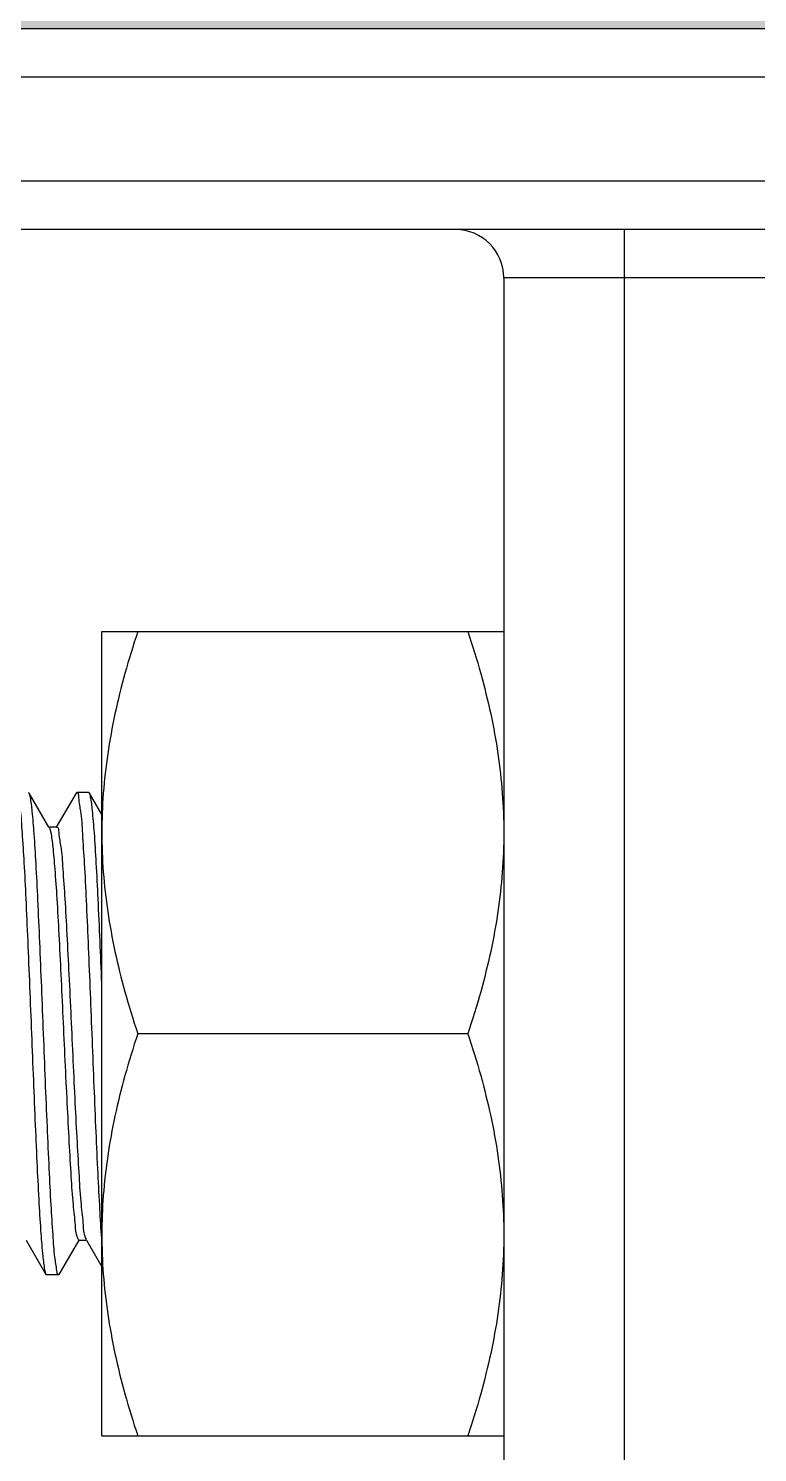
# Model space of a CAD drawing. Extents: x 185245 to 1992634, y -19957 to 755165.
# Drawn here: x 1877268.6 to 1877353.3, y 573055.7 to 573221 of the extents above; entities that cross this region are included whole.
import ezdxf

# ---------------------------------------------------------------- set-up
doc = ezdxf.new("R2010")
doc.units = 0
doc.header["$LTSCALE"] = 1000
doc.header["$MEASUREMENT"] = 0
for name, color, linetype in [('02___PRT_ALL_AXES', 7, 'Continuous'), ('03___PRT_ALL_CURVES', 7, 'Continuous'), ('11122', 7, 'Continuous')]:
    doc.layers.add(name, color=color, linetype=linetype)

msp = doc.modelspace()

# ---------------------------------------------------------------- hatches: boundary and pattern name
at = {"layer": '11122'}
h = msp.add_hatch(dxfattribs=at)
h.set_pattern_fill('AR-CONC', color=256, scale=50, style=0)
h.set_pattern_definition([(49.99999999999999, (1386512.409177389, 1213028.828213318), (358.6300913003768, -31.37606749129756), [37.5, -412.5]), (355, (1386512.409177389, 1213028.828213318), (-69.3756668065, 376.0960668500059), [30, -330]), (100.4514, (1386542.295017388, 1213026.213543318), (289.2546908570108, 344.7197710304768), [31.87009499999975, -350.5710559999964]), (46.18420000000002, (1386512.409177389, 1213128.828213318), (533.6205243128223, -82.75950716450905), [56.24999999999986, -618.7499999999977]), (96.63559999999993, (1386556.877549888, 1213121.931559818), (467.3313527743517, 487.0589354502209), [47.80514399999961, -525.8564999999937]), (351.1842, (1386512.409177389, 1213128.828213318), (467.3309725668136, 487.0593004626623), [45.00000000000001, -495.0000000000001]), (21, (1386562.409177389, 1213103.828213318), (298.4535260592309, -201.3094453326694), [37.5, -412.5]), (326.0000000000001, (1386562.409177389, 1213103.828213318), (121.6576659607909, 362.5750225234265), [30, -330]), (71.4514, (1386587.280293888, 1213087.052410318), (420.111314290745, 161.2652483549762), [31.87009500000001, -350.571056]), (37.50000000000001, (1386512.409177389, 1213028.828213318), (6.079927658645335, 166.4469269156558), [0, -326, 0, -335, 0, -331.25]), (7.500000000000001, (1386512.409177389, 1213028.828213318), (131.5347687210743, 197.2058559411801), [0, -191, 0, -318.5, 0, -126.25]), (327.5, (1386400.909177389, 1213028.828213318), (266.9112180862045, -11.2774358671899), [0, -125, 0, -390, 0, -517.5]), (317.5, (1386350.909177389, 1213028.828213318), (291.5930846711931, 50.05249116615882), [0, -162.5, 0, -259, 0, -367.5])])
edge = h.paths.add_edge_path()
edge.add_line((1874417.972797614, 573544.254943297), (1874033.685426986, 573627.6153968186))
edge.add_line((1874033.685426986, 573627.6153968186), (1874218.810682809, 573699.2445918282))
edge.add_line((1874218.810682809, 573490.9500527128), (1874417.972797614, 573544.254943297))
edge.add_line((1874218.810682809, 573490.9500527128), (1874218.810682809, 573221.008997049))
edge.add_line((1874218.810682809, 573940.1309482632), (1874218.810682809, 573699.2445918282))
edge.add_line((1874218.810682809, 573940.1309482639), (1884879.723315179, 573940.1309482639))
edge.add_line((1874218.810682809, 573221.0089970496), (1884879.723315178, 573221.0089970499))
edge.add_line((1878315.200040538, 573516.9634561592), (1878274.59907703, 573516.9634561592))
edge.add_line((1878220.871959845, 573567.0480569282), (1878321.041161385, 573567.0480569282))
edge.add_line((1878267.314044195, 573516.9634561592), (1878226.713080687, 573516.9634561592))
edge.add_line((1878267.314044195, 573485.0914374867), (1878274.59907703, 573485.0914374867))
edge.add_line((1878226.713080687, 573440.2251537025), (1878226.563391745, 573440.2251537025))
edge.add_line((1878274.59907703, 573448.6662732877), (1878267.314044195, 573448.6662732877))
edge.add_line((1878315.34972948, 573440.2251537025), (1878315.200040543, 573440.2251537025))
edge.add_line((1878220.871959845, 573567.0480569282), (1878229.219393303, 573516.9634561592))
edge.add_line((1878321.041161385, 573567.0480569282), (1878312.693727927, 573516.9634561592))
edge.add_line((1878315.34972948, 573448.6662732877), (1878315.34972948, 573221.0089970496))
edge.add_line((1878315.200040543, 573516.9634561592), (1878315.200040543, 573448.6662732877))
edge.add_line((1878274.59907703, 573516.9634561592), (1878274.59907703, 573448.6662732877))
edge.add_line((1878267.314044195, 573516.9634561592), (1878267.314044195, 573448.6662732877))
edge.add_line((1878226.713080687, 573516.9634561592), (1878226.713080687, 573448.6662732877))
edge.add_line((1878226.563391745, 573448.6662732877), (1878226.563391745, 573221.0089970496))
edge.add_line((1877737.55338354, 573567.338334658), (1877729.198947783, 573517.2117200051))
edge.add_line((1877737.55338354, 573567.338334658), (1877637.300154234, 573567.338334658))
edge.add_line((1877691.072340864, 573517.2117200051), (1877731.707362824, 573517.2117200051))
edge.add_line((1877643.146174951, 573517.2117200051), (1877683.781196913, 573517.2117200051))
edge.add_line((1877691.072340864, 573485.3129652198), (1877683.781196913, 573485.3129652198))
edge.add_line((1877731.707362824, 573448.8572454734), (1877731.857177333, 573448.8572454734))
edge.add_line((1877683.781196913, 573448.8572454734), (1877691.072340864, 573448.8572454734))
edge.add_line((1877642.996360447, 573448.8572454734), (1877643.146174951, 573448.8572454734))
edge.add_line((1877637.300154234, 573567.338334658), (1877645.65459004, 573517.2117200051))
edge.add_line((1877642.996360447, 573448.8572454734), (1877642.996360447, 573221.0089970499))
edge.add_line((1877643.146174951, 573517.2117200051), (1877643.146174951, 573448.8572454734))
edge.add_line((1877683.781196913, 573517.2117200051), (1877683.781196913, 573448.8572454734))
edge.add_line((1877691.072340864, 573517.2117200051), (1877691.072340864, 573448.8572454734))
edge.add_line((1877731.707362824, 573517.2117200051), (1877731.707362824, 573448.8572454734))
edge.add_line((1877731.857177333, 573448.8572454734), (1877731.857177333, 573221.0089970499))
edge.add_line((1877157.556822896, 573567.338334658), (1877165.911258653, 573517.2117200051))
edge.add_line((1877157.556822896, 573567.338334658), (1877257.810052202, 573567.338334658))
edge.add_line((1877204.037865572, 573517.2117200051), (1877163.402843612, 573517.2117200051))
edge.add_line((1877251.964031486, 573517.2117200051), (1877211.329009524, 573517.2117200051))
edge.add_line((1877204.037865572, 573485.3129652198), (1877211.329009524, 573485.3129652198))
edge.add_line((1877163.402843612, 573448.8572454734), (1877163.253029103, 573448.8572454734))
edge.add_line((1877211.329009524, 573448.8572454734), (1877204.037865572, 573448.8572454734))
edge.add_line((1877252.113845989, 573448.8572454734), (1877251.964031486, 573448.8572454734))
edge.add_line((1877257.810052202, 573567.338334658), (1877249.455616395, 573517.2117200051))
edge.add_line((1877252.113845989, 573448.8572454734), (1877252.113845989, 573221.0089970499))
edge.add_line((1877251.964031486, 573517.2117200051), (1877251.964031486, 573448.8572454734))
edge.add_line((1877211.329009524, 573517.2117200051), (1877211.329009524, 573448.8572454734))
edge.add_line((1877204.037865572, 573517.2117200051), (1877204.037865572, 573448.8572454734))
edge.add_line((1877163.402843612, 573517.2117200051), (1877163.402843612, 573448.8572454734))
edge.add_line((1877163.253029103, 573448.8572454734), (1877163.253029103, 573221.0089970499))
edge.add_line((1880836.24314596, 573516.9634561592), (1880876.844109468, 573516.9634561592))
edge.add_line((1880930.571226653, 573567.0480569282), (1880830.402025113, 573567.0480569282))
edge.add_line((1880884.129142303, 573516.9634561592), (1880924.730105811, 573516.9634561592))
edge.add_line((1880884.129142303, 573485.0914374867), (1880876.844109468, 573485.0914374867))
edge.add_line((1880924.730105811, 573440.2251537025), (1880924.879794753, 573440.2251537025))
edge.add_line((1880876.844109468, 573448.6662732877), (1880884.129142303, 573448.6662732877))
edge.add_line((1880836.093457018, 573440.2251537025), (1880836.243145956, 573440.2251537025))
edge.add_line((1880930.571226653, 573567.0480569282), (1880922.223793196, 573516.9634561592))
edge.add_line((1880830.402025113, 573567.0480569282), (1880838.749458571, 573516.9634561592))
edge.add_line((1880836.093457018, 573448.6662732877), (1880836.093457018, 573221.0089970496))
edge.add_line((1880836.243145956, 573516.9634561592), (1880836.243145956, 573448.6662732877))
edge.add_line((1880876.844109468, 573516.9634561592), (1880876.844109468, 573448.6662732877))
edge.add_line((1880884.129142303, 573516.9634561592), (1880884.129142303, 573448.6662732877))
edge.add_line((1880924.730105811, 573516.9634561592), (1880924.730105811, 573448.6662732877))
edge.add_line((1880924.879794753, 573448.6662732877), (1880924.879794753, 573221.0089970496))
edge.add_line((1881994.194932761, 573567.3383346593), (1881985.840497004, 573517.2117200068))
edge.add_line((1881994.194932761, 573567.3383346593), (1881893.941703456, 573567.3383346593))
edge.add_line((1881947.713890085, 573517.2117200068), (1881988.348912044, 573517.2117200068))
edge.add_line((1881899.787724171, 573517.2117200068), (1881940.422746134, 573517.2117200068))
edge.add_line((1881947.713890085, 573485.3129652215), (1881940.422746134, 573485.3129652215))
edge.add_line((1881988.348912044, 573448.8572454748), (1881988.498726554, 573448.8572454748))
edge.add_line((1881940.422746134, 573448.8572454748), (1881947.713890085, 573448.8572454748))
edge.add_line((1881899.637909668, 573448.8572454748), (1881899.787724171, 573448.8572454748))
edge.add_line((1881893.941703456, 573567.3383346593), (1881902.296139262, 573517.2117200068))
edge.add_line((1881899.637909668, 573448.8572454748), (1881899.637909668, 573221.0089970513))
edge.add_line((1881899.787724171, 573517.2117200068), (1881899.787724171, 573448.8572454748))
edge.add_line((1881940.422746134, 573517.2117200068), (1881940.422746134, 573448.8572454748))
edge.add_line((1881947.713890085, 573517.2117200068), (1881947.713890085, 573448.8572454748))
edge.add_line((1881988.348912044, 573517.2117200068), (1881988.348912044, 573448.8572454748))
edge.add_line((1881988.498726554, 573448.8572454748), (1881988.498726554, 573221.0089970513))
edge.add_line((1881414.198372117, 573567.3383346593), (1881422.552807874, 573517.2117200068))
edge.add_line((1881414.198372117, 573567.3383346593), (1881514.451601423, 573567.3383346593))
edge.add_line((1881460.679414793, 573517.2117200068), (1881420.044392833, 573517.2117200068))
edge.add_line((1881508.605580707, 573517.2117200068), (1881467.970558744, 573517.2117200068))
edge.add_line((1881460.679414793, 573485.3129652215), (1881467.970558744, 573485.3129652215))
edge.add_line((1881420.044392833, 573448.8572454748), (1881419.894578325, 573448.8572454748))
edge.add_line((1881467.970558744, 573448.8572454748), (1881460.679414793, 573448.8572454748))
edge.add_line((1881508.755395209, 573448.8572454748), (1881508.605580707, 573448.8572454748))
edge.add_line((1881514.451601423, 573567.3383346593), (1881506.097165616, 573517.2117200068))
edge.add_line((1881508.755395209, 573448.8572454748), (1881508.755395209, 573221.0089970513))
edge.add_line((1881508.605580707, 573517.2117200068), (1881508.605580707, 573448.8572454748))
edge.add_line((1881467.970558744, 573517.2117200068), (1881467.970558744, 573448.8572454748))
edge.add_line((1881460.679414793, 573517.2117200068), (1881460.679414793, 573448.8572454748))
edge.add_line((1881420.044392833, 573517.2117200068), (1881420.044392833, 573448.8572454748))
edge.add_line((1881419.894578325, 573448.8572454748), (1881419.894578325, 573221.0089970513))
edge.add_line((1885078.885429984, 573533.9165947067), (1884694.598059356, 573617.2770482283))
edge.add_line((1884694.598059356, 573617.2770482283), (1884879.723315178, 573688.9062432379))
edge.add_line((1884879.723315179, 573480.6117041225), (1885078.885429984, 573533.9165947067))
edge.add_line((1884879.723315179, 573480.6117041225), (1884879.723315178, 573210.6706484586))
edge.add_line((1884879.723315179, 573929.7925996729), (1884879.723315178, 573688.9062432379))
edge.add_line((1884260.930987765, 573566.810599956), (1884361.031451764, 573566.810599956))
edge.add_line((1884307.341202895, 573516.7603679567), (1884266.768100356, 573516.7603679567))
edge.add_line((1884355.194339181, 573516.7603679567), (1884314.621236642, 573516.7603679567))
edge.add_line((1884307.341202895, 573484.9102203206), (1884314.621236642, 573484.9102203206))
edge.add_line((1884260.930987765, 573566.810599956), (1884269.272693102, 573516.7603679567))
edge.add_line((1884355.194339181, 573516.7603679567), (1884355.194339181, 573448.5100515934))
edge.add_line((1884314.621236642, 573516.7603679567), (1884314.621236642, 573448.5100515934))
edge.add_line((1884307.341202895, 573516.7603679567), (1884307.341202895, 573448.5100515934))
edge.add_line((1884266.768100356, 573516.7603679567), (1884266.768100356, 573448.5100515934))
edge.add_line((1884361.031451764, 573566.810599956), (1884352.689746435, 573516.7603679567))
edge.add_line((1884266.768100356, 573448.5100515934), (1884266.61851413, 573448.5100515934))
edge.add_line((1884314.621236642, 573448.5100515934), (1884307.341202895, 573448.5100515934))
edge.add_line((1884355.343925406, 573448.5100515934), (1884355.194339181, 573448.5100515934))
edge.add_line((1884355.343925406, 573448.5100515934), (1884355.343925406, 573221.0089970499))
edge.add_line((1884266.61851413, 573448.5100515934), (1884266.61851413, 573221.0089970499))

# ---------------------------------------------------------------- linework, layer by layer
at = {"color": 0, "linetype": 'Continuous'}
for p, q in [((1877126.405100927, 573221.0089970483), (1877771.338170357, 573221.0089970483)), ((1877120.805103218, 573215.4089993399), (1877774.138169211, 573215.4089993399)), ((1877774.138169211, 573203.2756709717), (1877120.805103218, 573203.2756709717)), ((1877768.538171503, 573197.6756732629), (1877126.405100927, 573197.6756732629)), ((1877337.805014423, 572824.3424926952), (1877337.805014423, 573197.6756732629)), ((1877323.805020152, 573192.0756755548), (1877323.805020152, 572829.9424904038)), ((1877571.138252278, 573192.0756755548), (1877323.805020152, 573192.0756755548)), ((1877268.698324053, 573132.2761112344), (1877268.621686516, 573132.3423666575)), ((1877270.99975008, 573128.3009164312), (1877268.698324053, 573132.2761112344)), ((1877274.145008225, 573132.2761112193), (1877271.854822055, 573128.3203237916)), ((1877274.145008225, 573132.2761112193), (1877274.221684225, 573132.3423666575)), ((1877275.698321188, 573132.2761112344), (1877275.621618517, 573132.3423666393)), ((1877277.138372581, 573129.7884045199), (1877275.698321188, 573132.2761112344)), ((1877271.044535819, 573128.223584756), (1877270.99975008, 573128.3009164312)), ((1877271.888332618, 573128.3009164312), (1877271.044535819, 573128.3009164312)), ((1877277.06941891, 573081.0046996975), (1877277.142504334, 573080.1983224147)), ((1877268.343583881, 573080.3838398082), (1877270.645009657, 573076.4086450229)), ((1877272.19832262, 573076.4086450043), (1877274.488509071, 573080.3644323987)), ((1877274.454998235, 573080.3838398082), (1877275.298795041, 573080.3838398082)), ((1877275.298795041, 573080.4611714741), (1877275.343581016, 573080.3838398082)), ((1877275.343581016, 573080.3838398082), (1877277.138372581, 573077.2839833505)), ((1877270.645009657, 573076.4086450229), (1877270.721642998, 573076.3423895848)), ((1877272.19832262, 573076.4086450043), (1877272.121738508, 573076.3423896369))]:
    msp.add_line(p, q, dxfattribs=at)
msp.add_arc((1877318.205022443, 573192.0756755548), 5.599997708515476, 0, 90, dxfattribs=at)
for points, start_tangent, end_tangent in [([(1877267.22019916, 573132.3387142022), (1877267.429017906, 573131.8588113871), (1877267.651624154, 573130.2829536775), (1877267.874505015, 573127.6710582844), (1877268.093201093, 573124.2028673666), (1877268.309860206, 573120.0142738472), (1877268.531012647, 573115.1307172657), (1877268.753098013, 573109.8004487043), (1877268.971667145, 573104.3423781213)], (0.9333444131215324, -0.358982181305455), (0.03975727749683532, -0.9992093668926647)), ([(1877270.371666573, 573104.3423781213), (1877270.155032495, 573109.7527401475), (1877269.937559959, 573114.9786712679), (1877269.717783002, 573119.8488572855), (1877269.499639779, 573124.0884573739), (1877269.282189254, 573127.5636935101), (1877269.064384766, 573130.1605281157), (1877268.847408858, 573131.7695329983), (1877268.700949581, 573132.277519814)], (-0.0397572775353943, 0.9992093668911305), (-0.4727550131455917, 0.8811939046235577)), ([(1877274.222483102, 573132.3399135473), (1877274.230111663, 573132.3415619151), (1877274.447406567, 573131.7695329983), (1877274.664382474, 573130.1605281157), (1877274.882186962, 573127.5636935101), (1877275.099637488, 573124.0884573739), (1877275.317780711, 573119.8488572855), (1877275.537557668, 573114.9786712679), (1877275.755030204, 573109.7527401475), (1877275.971664282, 573104.3423781213)], (0.9508497991334208, 0.3096524818048991), (0.0397572774394266, -0.9992093668949489)), ([(1877277.138714148, 573110.1537188767), (1877276.931703514, 573115.1146125959), (1877276.711290409, 573119.9844022172), (1877276.49524135, 573124.1666276127), (1877276.276614034, 573127.6416555217), (1877276.053775007, 573130.2625246488), (1877275.831169351, 573131.848738278), (1877275.684995184, 573132.2686989815)], (-0.04073342359134708, 0.9991700496925076), (-0.4860897626971706, 0.8739088868989768)), ([(1877271.05249044, 573128.227872873), (1877271.115914055, 573128.0640483077)], (0.474516639665164, -0.880246532899097), (0.2913563071238278, -0.9566146048953914)), ([(1877271.115914055, 573128.0640483077), (1877271.204999564, 573127.7002258548), (1877271.440293586, 573126.0636073339), (1877271.675587609, 573123.4617044332), (1877271.910881631, 573120.010144878), (1877272.146175652, 573115.8623148499), (1877272.381469673, 573111.202542573), (1877272.616763693, 573106.2379068127), (1877272.852057714, 573101.1890343761), (1877273.087351736, 573096.2802955096), (1877273.322645759, 573091.7298329768), (1877273.557939781, 573087.7398678579), (1877273.793233801, 573084.4877129102), (1877274.028527822, 573082.1178928383), (1877274.263821843, 573080.735721681), (1877274.476055022, 573080.4147099454)], (0.2913563132446027, -0.9566146030311857), (0.8261156581634383, -0.5635005939102364)), ([(1877271.890856831, 573128.2951797526), (1877271.903038495, 573128.2988292042), (1877272.138332516, 573127.7002258548), (1877272.373626538, 573126.0636073339), (1877272.608920561, 573123.4617044332), (1877272.844214582, 573120.010144878), (1877273.079508603, 573115.8623148499), (1877273.314802624, 573111.202542573), (1877273.550096645, 573106.2379068127), (1877273.785390666, 573101.1890343761), (1877274.020684687, 573096.2802955096), (1877274.255978711, 573091.7298329768), (1877274.491272732, 573087.7398678579), (1877274.726566752, 573084.4877129102), (1877274.961860774, 573082.1178928383), (1877275.197154794, 573080.735721681)], (0.9153108402752302, 0.4027481417395395), (0.4270020714198675, -0.9042506461170722)), ([(1877268.971667145, 573104.3423781213), (1877269.188262952, 573098.9329597682), (1877269.405454457, 573093.7135087866), (1877269.624959424, 573088.8482749453), (1877269.842986072, 573084.6089162496), (1877270.060424463, 573081.1311786065), (1877270.278356173, 573078.5299974561), (1877270.49514919, 573076.9191530503), (1877270.641485162, 573076.4067530085)], (0.0397572774456505, -0.9992093668947012), (0.4729770380695316, -0.8810747536157038)), ([(1877272.12347771, 573076.3466253728), (1877271.915265953, 573076.8215360723), (1877271.692646247, 573078.3929503025), (1877271.469772916, 573081.0005828112), (1877271.251085822, 573084.4650091513), (1877271.034095911, 573088.657521998), (1877270.81257429, 573093.5481666222), (1877270.590282286, 573098.8831592966), (1877270.371666573, 573104.3423781213)], (-0.9250562302102336, 0.379830186990491), (-0.0397572774780276, 0.9992093668934131)), ([(1877275.971664282, 573104.3423781213), (1877276.190279994, 573098.8831592966), (1877276.412571998, 573093.5481666222), (1877276.63409362, 573088.657521998), (1877276.85108353, 573084.4650091513), (1877277.06941891, 573081.0046996975)], (0.03975727747557761, -0.9992093668935105), (0.08508410620383702, -0.9963737726734352)), ([(1877275.197154794, 573080.735721681), (1877275.337468922, 573080.489922462)], (0.4270020699864983, -0.9042506467939327), (0.596615721895142, -0.8025270589752963))]:
    msp.add_spline(points, degree=3, dxfattribs=dict(at, start_tangent=start_tangent, end_tangent=end_tangent))
at = {"layer": '02___PRT_ALL_AXES', "color": 0, "linetype": 'Continuous'}
for p, q in [((1877277.138372581, 573057.6757305043), (1877277.138372581, 573151.0090257346)), ((1877277.138372559, 573151.0090256922), (1877323.805020173, 573151.0090256922)), ((1877275.621664424, 573132.3423666635), (1877274.221664997, 573132.3423666635)), ((1877319.63692331, 573104.3423781213), (1877281.306469426, 573104.3423781213)), ((1877272.121665857, 573076.3423895785), (1877270.721666429, 573076.3423895785)), ((1877277.138372559, 573057.6757305502), (1877323.805020173, 573057.6757305502))]:
    msp.add_line(p, q, dxfattribs=at)
for points, start_tangent, end_tangent in [([(1877281.306469426, 573151.0090256922), (1877279.817976604, 573146.1429760298), (1877278.66001015, 573141.4488018474), (1877277.822116004, 573136.8381981198), (1877277.310774475, 573132.2549470065), (1877277.138372566, 573127.6757023383)], (-0.3162277659782461, -0.9486832980633779), (-5.658862991e-07, -0.9999999999998399)), ([(1877319.63692331, 573151.0090256922), (1877321.12544724, 573146.1428637572), (1877322.283405362, 573141.4486959316), (1877323.121285474, 573136.8381388069), (1877323.632619705, 573132.254927709), (1877323.80502017, 573127.6757023658)], (0.3162277659782461, -0.9486832980633778), (9.289076991000002e-07, -0.9999999999995686)), ([(1877277.138372566, 573127.6757023383), (1877277.310831311, 573123.0956996493), (1877277.822290113, 573118.512024577), (1877278.660216551, 573113.9016422161), (1877279.817923094, 573109.2086209108), (1877281.306469426, 573104.3423781213)], (0, -1), (0.3162277659782461, -0.9486832980633779)), ([(1877323.80502017, 573127.6757023658), (1877323.632563265, 573123.0957241708), (1877323.12111074, 573118.5120796494), (1877322.283196108, 573113.9017348695), (1877321.125497648, 573109.2087219821), (1877319.63692331, 573104.3423781213)], (0, -1), (-0.316227766016838, -0.9486832980505139)), ([(1877281.306469426, 573104.3423781213), (1877279.817977251, 573099.4763307951), (1877278.660011124, 573094.782158805), (1877277.822116996, 573090.171557267), (1877277.310775146, 573085.5883083767), (1877277.138372559, 573081.0090549358)], (-0.3162277660554299, -0.9486832980376498), (-9.290363450000001e-07, -0.9999999999995686)), ([(1877319.63692331, 573104.3423781213), (1877321.12544724, 573099.4762161861), (1877322.283405362, 573094.7820483604), (1877323.121285474, 573090.1714912357), (1877323.632619705, 573085.5882801351), (1877323.80502017, 573081.0090547979)], (0.316227766016838, -0.9486832980505139), (9.287790593000003e-07, -0.9999999999995688)), ([(1877277.138372559, 573081.0090549358), (1877277.310831311, 573076.4290520784), (1877277.822290113, 573071.8453770059), (1877278.660216551, 573067.234994645), (1877279.817923094, 573062.5419733401), (1877281.306469426, 573057.6757305502)], (0, -1), (0.316227766016838, -0.9486832980505139)), ([(1877323.80502017, 573081.0090547979), (1877323.632563265, 573076.4290766001), (1877323.12111074, 573071.8454320785), (1877322.283196108, 573067.2350872986), (1877321.125497648, 573062.5420744114), (1877319.63692331, 573057.6757305502)], (0, -1), (-0.316227766016838, -0.9486832980505139))]:
    msp.add_spline(points, degree=3, dxfattribs=dict(at, start_tangent=start_tangent, end_tangent=end_tangent))
at = {"layer": '03___PRT_ALL_CURVES', "color": 0, "linetype": 'Continuous'}
msp.add_line((1877277.138372581, 573057.6757305502), (1877277.138372581, 573151.0090256922), dxfattribs=at)

doc.saveas('drawing.dxf')
